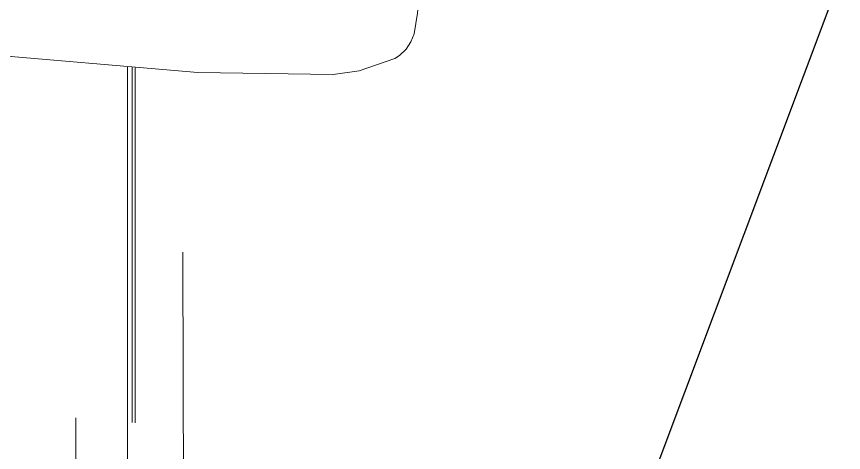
# Model space of a CAD drawing. Header units: millimetres. Extents: x 1680 to 166026, y 35966 to 91121.
# Drawn here: x 70202 to 70912, y 56145 to 56519 of the extents above; entities that cross this region are included whole.
import ezdxf

# ---------------------------------------------------------------- set-up
doc = ezdxf.new("R2010")
doc.units = ezdxf.units.MM
doc.linetypes.add('IMPORT-ACAD_ISO03W100', pattern=[762, 304.8, -457.2])
doc.layers.add('A-GENM', color=13, linetype='Continuous', lineweight=18)
doc.layers.add('G-IMPT', color=8, linetype='Continuous', lineweight=18)

# ---------------------------------------------------------------- blocks, each defined once
blk = doc.blocks.new('Furniture_Sofas-Armchairs_Fritz-Hansen_Alphabet-SofaT-Series-PL300-3 - Default-332488-mebel yerləşmə planı')
at = {"layer": 'A-GENM', "color": 253, "linetype": 'IMPORT-ACAD_ISO03W100'}
for points, knots in [([(-539.74, 196.74), (-572.21, 196.6), (-637.15, 196.32), (-767.04, 195.88), (-887.93, 195.62), (-976.34, 195.61), (-999.8, 195.62)], [0, 0, 0, 0, 0.1111111, 0.2222222, 0.4444444, 0.5247378, 0.5247378, 0.5247378, 0.5247378]), ([(-1003.25, 152.22), (-988.82, 152.21), (-899.46, 152.21), (-772.62, 152.22), (-622.74, 152.26), (-510.34, 152.3), (-435.4, 152.33), (-397.93, 152.34)], [0.4016581, 0.4016581, 0.4016581, 0.4016581, 0.4444444, 0.6666667, 0.7777778, 0.8888889, 1, 1, 1, 1]), ([(-1002.98, 154.82), (-907.07, 154.82), (-752.73, 154.8), (-598.36, 154.72), (-539.92, 154.68)], [0.4716197, 0.4716197, 0.4716197, 0.4716197, 0.8, 1, 1, 1, 1]), ([(-397.74, 103.04), (-472.71, 103.34), (-622.64, 103.85), (-810.05, 104.19), (-938.34, 104.19), (-991.66, 104.14), (-1007.5, 104.12)], [0, 0, 0, 0, 0.2222222, 0.4444444, 0.5555556, 0.6025033, 0.6025033, 0.6025033, 0.6025033])]:
    blk.add_open_spline(points, degree=3, knots=knots, dxfattribs=at)
at = {"layer": 'G-IMPT', "flags": 128}
for points in [[(-997.3, 324.66), (-1000.36, 347.18), (-1010.96, 377.82), (-1013.48, 381.58), (-1019.01, 387.44), (-1025.09, 391.44), (-1032.15, 394.26), (-1049.77, 397.22), (-1062.18, 398.26), (-1069.66, 398.46), (-1075.1, 398.18), (-1079.86, 397.56), (-1084.28, 396.62), (-1088.58, 395.37), (-1096.3, 392.4), (-1099.95, 390.9), (-1101.68, 390.49)], [(-1040.98, -161.6), (-1035.51, -138.27), (-1025.8, -78.86), (-1015.53, 14.62), (-998.83, 208.46), (-997.3, 324.66)], [(-1003.57, 148.1), (-812.86, 148.1), (-533.76, 148.1)]]:
    blk.add_lwpolyline(points, dxfattribs=at)

msp = doc.modelspace()

# ---------------------------------------------------------------- linework, layer by layer
at = {"ltscale": 20}
msp.add_line((79233.47, 78709.77), (63391.38, 36542.13), dxfattribs=at)

# ---------------------------------------------------------------- block references
at = {"layer": 'A-GENM', "color": 253, "linetype": 'IMPORT-ACAD_ISO03W100', "rotation": 270.0000000000002}
msp.add_blockref('Furniture_Sofas-Armchairs_Fritz-Hansen_Alphabet-SofaT-Series-PL300-3 - Default-332488-mebel yerləşmə planı', (70149.09, 55472.4), dxfattribs=at)

doc.saveas('drawing.dxf')
